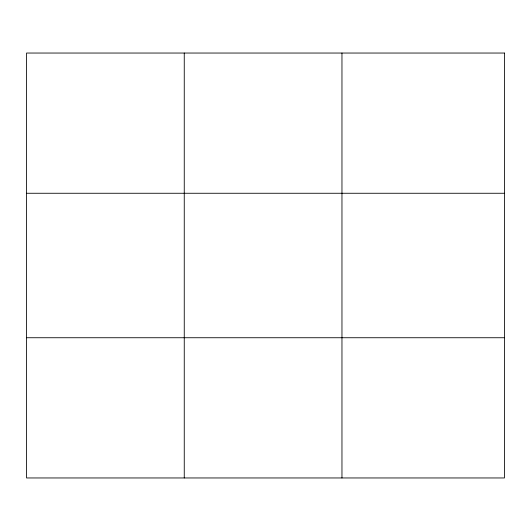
<?xml version="1.0" encoding="UTF-8"?>
<svg xmlns="http://www.w3.org/2000/svg" width="531" height="531" viewBox="0 0 531 531"><rect width="100%" height="100%" fill="white"/><g stroke="black" fill="none" stroke-linecap="round" stroke-linejoin="round"><path stroke-width="0.8" d="M184.257 53.04L184.257 477.96M341.964 53.04L341.964 477.96M26.55 193.264L504.45 193.264M26.55 337.736L504.45 337.736M504.45 53.04L504.45 477.96L26.55 477.96L26.55 53.04L504.45 53.04"/></g></svg>
